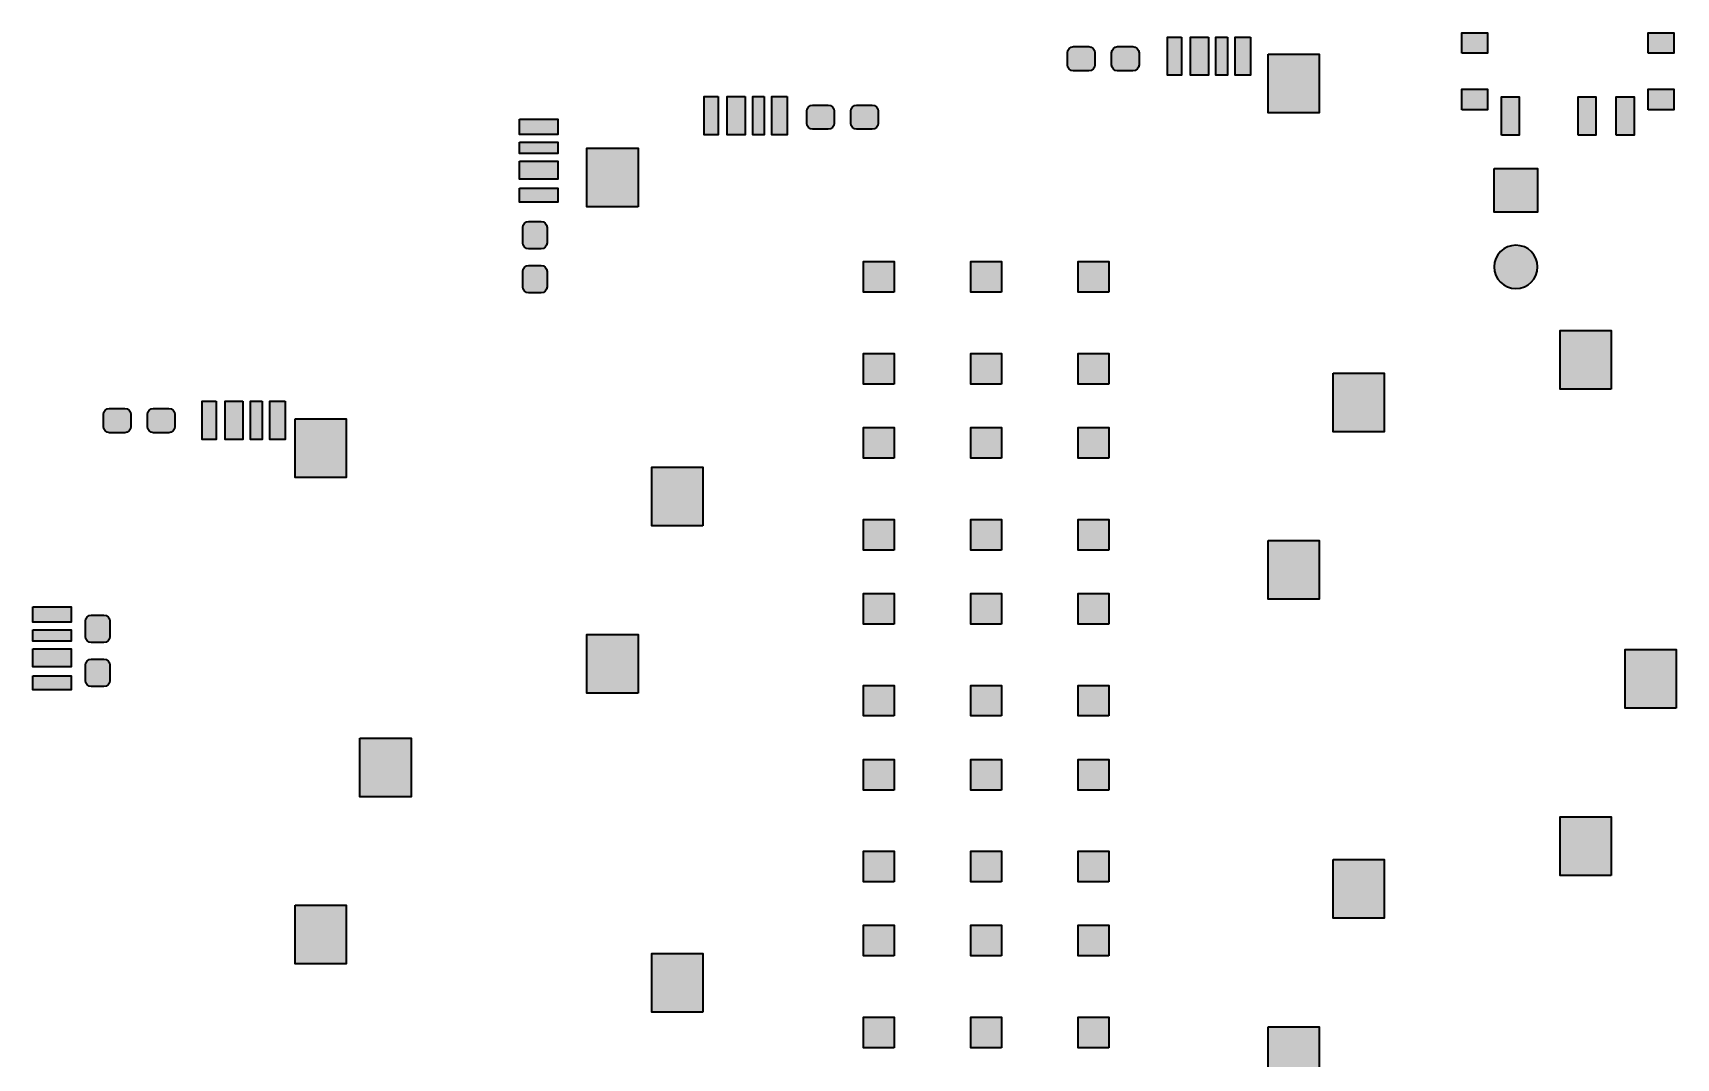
# Model space of a CAD drawing. Header units: inches. Extents: x 44 to 171, y 66 to 186.
# Drawn here: x 43.7 to 108, y 146 to 186.1 of the extents above; entities that cross this region are included whole.
import ezdxf

# ---------------------------------------------------------------- set-up
doc = ezdxf.new("R2010")
doc.units = ezdxf.units.IN
doc.header["$MEASUREMENT"] = 0
doc.layers.add('Layer 1', color=7, linetype='Continuous')

# ---------------------------------------------------------------- blocks, each defined once
blk = doc.blocks.new('block 48')
at = {"layer": 'Layer 1', "true_color": 0xffffff}
h = blk.add_hatch(color=7, dxfattribs=at)
h.dxf.hatch_style = 2
h.paths.add_polyline_path([(67.401, 160.281), (65.401, 160.281), (65.401, 162.581), (67.401, 162.581)])
h = blk.add_hatch(color=7, dxfattribs=at)
h.dxf.hatch_style = 2
h.paths.add_polyline_path([(69.941, 147.781), (67.941, 147.781), (67.941, 150.081), (69.941, 150.081)])
at = {"layer": 'Layer 1', "color": 7, "lineweight": 35, "true_color": 0xffffff}
for points in [[(67.401, 160.281), (65.401, 160.281), (65.401, 162.581), (67.401, 162.581), (67.401, 160.281)], [(69.941, 147.781), (67.941, 147.781), (67.941, 150.081), (69.941, 150.081), (69.941, 147.781)]]:
    blk.add_lwpolyline(points, dxfattribs=at)
blk = doc.blocks.new('block 50')
at = {"layer": 'Layer 1', "true_color": 0xffffff}
h = blk.add_hatch(color=7, dxfattribs=at)
h.dxf.hatch_style = 2
h.paths.add_polyline_path([(92.071, 147.213), (94.071, 147.213), (94.071, 144.913), (92.071, 144.913)])
h = blk.add_hatch(color=7, dxfattribs=at)
h.dxf.hatch_style = 2
h.paths.add_polyline_path([(94.611, 134.713), (96.611, 134.713), (96.611, 132.413), (94.611, 132.413)])
at = {"layer": 'Layer 1', "color": 7, "lineweight": 35, "true_color": 0xffffff}
for points in [[(92.071, 147.213), (94.071, 147.213), (94.071, 144.913), (92.071, 144.913), (92.071, 147.213)], [(94.611, 134.713), (96.611, 134.713), (96.611, 132.413), (94.611, 132.413), (94.611, 134.713)]]:
    blk.add_lwpolyline(points, dxfattribs=at)
blk = doc.blocks.new('block 51')
at = {"layer": 'Layer 1', "true_color": 0xffffff}
h = blk.add_hatch(color=7, dxfattribs=at)
h.dxf.hatch_style = 2
h.paths.add_polyline_path([(62.757, 182.768), (64.257, 182.768), (64.257, 182.168), (62.757, 182.168)])
h = blk.add_hatch(color=7, dxfattribs=at)
h.dxf.hatch_style = 2
h.paths.add_polyline_path([(62.757, 181.867), (64.257, 181.867), (64.257, 181.417), (62.757, 181.417)])
h = blk.add_hatch(color=7, dxfattribs=at)
h.dxf.hatch_style = 2
h.paths.add_polyline_path([(62.757, 181.118), (64.257, 181.118), (64.257, 180.418), (62.757, 180.418)])
h = blk.add_hatch(color=7, dxfattribs=at)
h.dxf.hatch_style = 2
h.paths.add_polyline_path([(62.757, 180.068), (64.257, 180.068), (64.257, 179.518), (62.757, 179.518)])
at = {"layer": 'Layer 1', "color": 7, "lineweight": 35, "true_color": 0xffffff}
for points in [[(62.757, 182.768), (64.257, 182.768), (64.257, 182.168), (62.757, 182.168), (62.757, 182.768)], [(62.757, 181.867), (64.257, 181.867), (64.257, 181.417), (62.757, 181.417), (62.757, 181.867)], [(62.757, 181.118), (64.257, 181.118), (64.257, 180.418), (62.757, 180.418), (62.757, 181.118)], [(62.757, 180.068), (64.257, 180.068), (64.257, 179.518), (62.757, 179.518), (62.757, 180.068)]]:
    blk.add_lwpolyline(points, dxfattribs=at)
blk = doc.blocks.new('block 54')
at = {"layer": 'Layer 1', "true_color": 0xffffff}
h = blk.add_hatch(color=7, dxfattribs=at)
h.dxf.hatch_style = 2
h.paths.add_polyline_path([(74.003, 183.084), (74.021, 183.175), (74.072, 183.252), (74.15, 183.303), (74.24, 183.321), (74.84, 183.321), (74.931, 183.303), (75.008, 183.252), (75.06, 183.175), (75.078, 183.084), (75.078, 182.609), (75.06, 182.518), (75.008, 182.441), (74.931, 182.389), (74.84, 182.371), (74.24, 182.371), (74.15, 182.389), (74.072, 182.441), (74.021, 182.518), (74.003, 182.609)])
h = blk.add_hatch(color=7, dxfattribs=at)
h.dxf.hatch_style = 2
h.paths.add_polyline_path([(75.728, 183.084), (75.746, 183.175), (75.797, 183.252), (75.875, 183.303), (75.965, 183.321), (76.565, 183.321), (76.656, 183.303), (76.733, 183.252), (76.785, 183.175), (76.803, 183.084), (76.803, 182.609), (76.785, 182.518), (76.733, 182.441), (76.656, 182.389), (76.565, 182.371), (75.965, 182.371), (75.875, 182.389), (75.797, 182.441), (75.746, 182.518), (75.728, 182.609)])
at = {"layer": 'Layer 1', "color": 7, "lineweight": 35, "true_color": 0xffffff}
for points in [[(74.003, 183.084), (74.021, 183.175), (74.072, 183.252), (74.15, 183.303), (74.24, 183.321), (74.84, 183.321), (74.931, 183.303), (75.008, 183.252), (75.06, 183.175), (75.078, 183.084), (75.078, 182.609), (75.06, 182.518), (75.008, 182.441), (74.931, 182.389), (74.84, 182.371), (74.24, 182.371), (74.15, 182.389), (74.072, 182.441), (74.021, 182.518), (74.003, 182.609), (74.003, 183.084)], [(75.728, 183.084), (75.746, 183.175), (75.797, 183.252), (75.875, 183.303), (75.965, 183.321), (76.565, 183.321), (76.656, 183.303), (76.733, 183.252), (76.785, 183.175), (76.803, 183.084), (76.803, 182.609), (76.785, 182.518), (76.733, 182.441), (76.656, 182.389), (76.565, 182.371), (75.965, 182.371), (75.875, 182.389), (75.797, 182.441), (75.746, 182.518), (75.728, 182.609), (75.728, 183.084)]]:
    blk.add_lwpolyline(points, dxfattribs=at)
blk = doc.blocks.new('block 58')
at = {"layer": 'Layer 1', "true_color": 0xffffff}
h = blk.add_hatch(color=7, dxfattribs=at)
h.dxf.hatch_style = 2
h.paths.add_polyline_path([(81.627, 162.988), (80.427, 162.988), (80.427, 164.188), (81.627, 164.188)])
h = blk.add_hatch(color=7, dxfattribs=at)
h.dxf.hatch_style = 2
h.paths.add_polyline_path([(81.627, 159.388), (80.427, 159.388), (80.427, 160.588), (81.627, 160.588)])
at = {"layer": 'Layer 1', "color": 7, "lineweight": 35, "true_color": 0xffffff}
for points in [[(81.627, 162.988), (80.427, 162.988), (80.427, 164.188), (81.627, 164.188), (81.627, 162.988)], [(81.627, 159.388), (80.427, 159.388), (80.427, 160.588), (81.627, 160.588), (81.627, 159.388)]]:
    blk.add_lwpolyline(points, dxfattribs=at)
blk = doc.blocks.new('block 60')
at = {"layer": 'Layer 1', "true_color": 0xffffff}
h = blk.add_hatch(color=7, dxfattribs=at)
h.dxf.hatch_style = 2
h.paths.add_polyline_path([(53.971, 171.025), (55.971, 171.025), (55.971, 168.725), (53.971, 168.725)])
h = blk.add_hatch(color=7, dxfattribs=at)
h.dxf.hatch_style = 2
h.paths.add_polyline_path([(56.511, 158.525), (58.511, 158.525), (58.511, 156.225), (56.511, 156.225)])
at = {"layer": 'Layer 1', "color": 7, "lineweight": 35, "true_color": 0xffffff}
for points in [[(53.971, 171.025), (55.971, 171.025), (55.971, 168.725), (53.971, 168.725), (53.971, 171.025)], [(56.511, 158.525), (58.511, 158.525), (58.511, 156.225), (56.511, 156.225), (56.511, 158.525)]]:
    blk.add_lwpolyline(points, dxfattribs=at)
blk = doc.blocks.new('block 62')
at = {"layer": 'Layer 1', "true_color": 0xffffff}
h = blk.add_hatch(color=7, dxfattribs=at)
h.dxf.hatch_style = 2
h.paths.add_polyline_path([(46.481, 163.342), (46.572, 163.324), (46.649, 163.273), (46.701, 163.195), (46.719, 163.105), (46.719, 162.505), (46.701, 162.414), (46.649, 162.337), (46.572, 162.285), (46.481, 162.267), (46.006, 162.267), (45.915, 162.285), (45.838, 162.337), (45.787, 162.414), (45.769, 162.505), (45.769, 163.105), (45.787, 163.195), (45.838, 163.273), (45.915, 163.324), (46.006, 163.342)])
h = blk.add_hatch(color=7, dxfattribs=at)
h.dxf.hatch_style = 2
h.paths.add_polyline_path([(46.481, 161.617), (46.572, 161.599), (46.649, 161.548), (46.701, 161.47), (46.719, 161.38), (46.719, 160.78), (46.701, 160.689), (46.649, 160.612), (46.572, 160.56), (46.481, 160.542), (46.006, 160.542), (45.915, 160.56), (45.838, 160.612), (45.787, 160.689), (45.769, 160.78), (45.769, 161.38), (45.787, 161.47), (45.838, 161.548), (45.915, 161.599), (46.006, 161.617)])
at = {"layer": 'Layer 1', "color": 7, "lineweight": 35, "true_color": 0xffffff}
for points in [[(46.481, 163.342), (46.572, 163.324), (46.649, 163.273), (46.701, 163.195), (46.719, 163.105), (46.719, 162.505), (46.701, 162.414), (46.649, 162.337), (46.572, 162.285), (46.481, 162.267), (46.006, 162.267), (45.915, 162.285), (45.838, 162.337), (45.787, 162.414), (45.769, 162.505), (45.769, 163.105), (45.787, 163.195), (45.838, 163.273), (45.915, 163.324), (46.006, 163.342), (46.481, 163.342)], [(46.481, 161.617), (46.572, 161.599), (46.649, 161.548), (46.701, 161.47), (46.719, 161.38), (46.719, 160.78), (46.701, 160.689), (46.649, 160.612), (46.572, 160.56), (46.481, 160.542), (46.006, 160.542), (45.915, 160.56), (45.838, 160.612), (45.787, 160.689), (45.769, 160.78), (45.769, 161.38), (45.787, 161.47), (45.838, 161.548), (45.915, 161.599), (46.006, 161.617), (46.481, 161.617)]]:
    blk.add_lwpolyline(points, dxfattribs=at)
blk = doc.blocks.new('block 66')
at = {"layer": 'Layer 1', "true_color": 0xffffff}
h = blk.add_hatch(color=7, dxfattribs=at)
h.dxf.hatch_style = 2
h.paths.add_polyline_path([(50.882, 171.718), (50.882, 170.218), (50.332, 170.218), (50.332, 171.718)])
h = blk.add_hatch(color=7, dxfattribs=at)
h.dxf.hatch_style = 2
h.paths.add_polyline_path([(51.932, 171.718), (51.932, 170.218), (51.232, 170.218), (51.232, 171.718)])
h = blk.add_hatch(color=7, dxfattribs=at)
h.dxf.hatch_style = 2
h.paths.add_polyline_path([(52.681, 171.718), (52.681, 170.218), (52.231, 170.218), (52.231, 171.718)])
h = blk.add_hatch(color=7, dxfattribs=at)
h.dxf.hatch_style = 2
h.paths.add_polyline_path([(53.582, 171.718), (53.582, 170.218), (52.982, 170.218), (52.982, 171.718)])
at = {"layer": 'Layer 1', "color": 7, "lineweight": 35, "true_color": 0xffffff}
for points in [[(50.882, 171.718), (50.882, 170.218), (50.332, 170.218), (50.332, 171.718), (50.882, 171.718)], [(51.932, 171.718), (51.932, 170.218), (51.232, 170.218), (51.232, 171.718), (51.932, 171.718)], [(52.681, 171.718), (52.681, 170.218), (52.231, 170.218), (52.231, 171.718), (52.681, 171.718)], [(53.582, 171.718), (53.582, 170.218), (52.982, 170.218), (52.982, 171.718), (53.582, 171.718)]]:
    blk.add_lwpolyline(points, dxfattribs=at)
blk = doc.blocks.new('block 67')
at = {"layer": 'Layer 1', "true_color": 0xffffff}
h = blk.add_hatch(color=7, dxfattribs=at)
h.dxf.hatch_style = 2
h.paths.add_polyline_path([(85.827, 169.488), (84.627, 169.488), (84.627, 170.688), (85.827, 170.688)])
h = blk.add_hatch(color=7, dxfattribs=at)
h.dxf.hatch_style = 2
h.paths.add_polyline_path([(85.827, 165.888), (84.627, 165.888), (84.627, 167.088), (85.827, 167.088)])
at = {"layer": 'Layer 1', "color": 7, "lineweight": 35, "true_color": 0xffffff}
for points in [[(85.827, 169.488), (84.627, 169.488), (84.627, 170.688), (85.827, 170.688), (85.827, 169.488)], [(85.827, 165.888), (84.627, 165.888), (84.627, 167.088), (85.827, 167.088), (85.827, 165.888)]]:
    blk.add_lwpolyline(points, dxfattribs=at)
blk = doc.blocks.new('block 68')
at = {"layer": 'Layer 1', "true_color": 0xffffff}
h = blk.add_hatch(color=7, dxfattribs=at)
h.dxf.hatch_style = 2
h.paths.add_polyline_path([(85.827, 156.488), (84.627, 156.488), (84.627, 157.688), (85.827, 157.688)])
h = blk.add_hatch(color=7, dxfattribs=at)
h.dxf.hatch_style = 2
h.paths.add_polyline_path([(85.827, 152.888), (84.627, 152.888), (84.627, 154.088), (85.827, 154.088)])
at = {"layer": 'Layer 1', "color": 7, "lineweight": 35, "true_color": 0xffffff}
for points in [[(85.827, 156.488), (84.627, 156.488), (84.627, 157.688), (85.827, 157.688), (85.827, 156.488)], [(85.827, 152.888), (84.627, 152.888), (84.627, 154.088), (85.827, 154.088), (85.827, 152.888)]]:
    blk.add_lwpolyline(points, dxfattribs=at)
blk = doc.blocks.new('block 69')
at = {"layer": 'Layer 1', "true_color": 0xffffff}
h = blk.add_hatch(color=7, dxfattribs=at)
h.dxf.hatch_style = 2
h.paths.add_polyline_path([(81.627, 149.988), (80.427, 149.988), (80.427, 151.188), (81.627, 151.188)])
h = blk.add_hatch(color=7, dxfattribs=at)
h.dxf.hatch_style = 2
h.paths.add_polyline_path([(81.627, 146.388), (80.427, 146.388), (80.427, 147.588), (81.627, 147.588)])
at = {"layer": 'Layer 1', "color": 7, "lineweight": 35, "true_color": 0xffffff}
for points in [[(81.627, 149.988), (80.427, 149.988), (80.427, 151.188), (81.627, 151.188), (81.627, 149.988)], [(81.627, 146.388), (80.427, 146.388), (80.427, 147.588), (81.627, 147.588), (81.627, 146.388)]]:
    blk.add_lwpolyline(points, dxfattribs=at)
blk = doc.blocks.new('block 73')
at = {"layer": 'Layer 1', "true_color": 0xffffff}
h = blk.add_hatch(color=7, dxfattribs=at)
h.dxf.hatch_style = 2
h.paths.add_polyline_path([(92.071, 185.313), (94.071, 185.313), (94.071, 183.013), (92.071, 183.013)])
h = blk.add_hatch(color=7, dxfattribs=at)
h.dxf.hatch_style = 2
h.paths.add_polyline_path([(94.611, 172.813), (96.611, 172.813), (96.611, 170.513), (94.611, 170.513)])
at = {"layer": 'Layer 1', "color": 7, "lineweight": 35, "true_color": 0xffffff}
for points in [[(92.071, 185.313), (94.071, 185.313), (94.071, 183.013), (92.071, 183.013), (92.071, 185.313)], [(94.611, 172.813), (96.611, 172.813), (96.611, 170.513), (94.611, 170.513), (94.611, 172.813)]]:
    blk.add_lwpolyline(points, dxfattribs=at)
blk = doc.blocks.new('block 74')
at = {"layer": 'Layer 1', "true_color": 0xffffff}
h = blk.add_hatch(color=7, dxfattribs=at)
h.dxf.hatch_style = 2
h.paths.add_polyline_path([(77.427, 162.988), (76.227, 162.988), (76.227, 164.188), (77.427, 164.188)])
h = blk.add_hatch(color=7, dxfattribs=at)
h.dxf.hatch_style = 2
h.paths.add_polyline_path([(77.427, 159.388), (76.227, 159.388), (76.227, 160.588), (77.427, 160.588)])
at = {"layer": 'Layer 1', "color": 7, "lineweight": 35, "true_color": 0xffffff}
for points in [[(77.427, 162.988), (76.227, 162.988), (76.227, 164.188), (77.427, 164.188), (77.427, 162.988)], [(77.427, 159.388), (76.227, 159.388), (76.227, 160.588), (77.427, 160.588), (77.427, 159.388)]]:
    blk.add_lwpolyline(points, dxfattribs=at)
blk = doc.blocks.new('block 75')
at = {"layer": 'Layer 1', "true_color": 0xffffff}
h = blk.add_hatch(color=7, dxfattribs=at)
h.dxf.hatch_style = 2
h.paths.add_polyline_path([(99.65, 185.348), (99.65, 186.148), (100.65, 186.148), (100.65, 185.348)])
h = blk.add_hatch(color=7, dxfattribs=at)
h.dxf.hatch_style = 2
h.paths.add_polyline_path([(106.95, 185.348), (106.95, 186.148), (107.95, 186.148), (107.95, 185.348)])
h = blk.add_hatch(color=7, dxfattribs=at)
h.dxf.hatch_style = 2
h.paths.add_polyline_path([(99.65, 183.138), (99.65, 183.938), (100.65, 183.938), (100.65, 183.138)])
h = blk.add_hatch(color=7, dxfattribs=at)
h.dxf.hatch_style = 2
h.paths.add_polyline_path([(101.2, 182.138), (101.2, 183.638), (101.9, 183.638), (101.9, 182.138)])
h = blk.add_hatch(color=7, dxfattribs=at)
h.dxf.hatch_style = 2
h.paths.add_polyline_path([(104.2, 182.138), (104.2, 183.638), (104.9, 183.638), (104.9, 182.138)])
h = blk.add_hatch(color=7, dxfattribs=at)
h.dxf.hatch_style = 2
h.paths.add_polyline_path([(105.7, 182.138), (105.7, 183.638), (106.4, 183.638), (106.4, 182.138)])
h = blk.add_hatch(color=7, dxfattribs=at)
h.dxf.hatch_style = 2
h.paths.add_polyline_path([(106.95, 183.138), (106.95, 183.938), (107.95, 183.938), (107.95, 183.138)])
at = {"layer": 'Layer 1', "color": 7, "lineweight": 35, "true_color": 0xffffff}
for points in [[(99.65, 185.348), (99.65, 186.148), (100.65, 186.148), (100.65, 185.348), (99.65, 185.348)], [(106.95, 185.348), (106.95, 186.148), (107.95, 186.148), (107.95, 185.348), (106.95, 185.348)], [(99.65, 183.138), (99.65, 183.938), (100.65, 183.938), (100.65, 183.138), (99.65, 183.138)], [(101.2, 182.138), (101.2, 183.638), (101.9, 183.638), (101.9, 182.138), (101.2, 182.138)], [(104.2, 182.138), (104.2, 183.638), (104.9, 183.638), (104.9, 182.138), (104.2, 182.138)], [(105.7, 182.138), (105.7, 183.638), (106.4, 183.638), (106.4, 182.138), (105.7, 182.138)], [(106.95, 183.138), (106.95, 183.938), (107.95, 183.938), (107.95, 183.138), (106.95, 183.138)]]:
    blk.add_lwpolyline(points, dxfattribs=at)
blk = doc.blocks.new('block 84')
at = {"layer": 'Layer 1', "true_color": 0xffffff}
h = blk.add_hatch(color=7, dxfattribs=at)
h.dxf.hatch_style = 2
h.paths.add_polyline_path([(85.827, 175.988), (84.627, 175.988), (84.627, 177.188), (85.827, 177.188)])
h = blk.add_hatch(color=7, dxfattribs=at)
h.dxf.hatch_style = 2
h.paths.add_polyline_path([(85.827, 172.388), (84.627, 172.388), (84.627, 173.588), (85.827, 173.588)])
at = {"layer": 'Layer 1', "color": 7, "lineweight": 35, "true_color": 0xffffff}
for points in [[(85.827, 175.988), (84.627, 175.988), (84.627, 177.188), (85.827, 177.188), (85.827, 175.988)], [(85.827, 172.388), (84.627, 172.388), (84.627, 173.588), (85.827, 173.588), (85.827, 172.388)]]:
    blk.add_lwpolyline(points, dxfattribs=at)
blk = doc.blocks.new('block 90')
at = {"layer": 'Layer 1', "true_color": 0xffffff}
h = blk.add_hatch(color=7, dxfattribs=at)
h.dxf.hatch_style = 2
h.paths.add_polyline_path([(92.071, 166.263), (94.071, 166.263), (94.071, 163.963), (92.071, 163.963)])
h = blk.add_hatch(color=7, dxfattribs=at)
h.dxf.hatch_style = 2
h.paths.add_polyline_path([(94.611, 153.763), (96.611, 153.763), (96.611, 151.463), (94.611, 151.463)])
at = {"layer": 'Layer 1', "color": 7, "lineweight": 35, "true_color": 0xffffff}
for points in [[(92.071, 166.263), (94.071, 166.263), (94.071, 163.963), (92.071, 163.963), (92.071, 166.263)], [(94.611, 153.763), (96.611, 153.763), (96.611, 151.463), (94.611, 151.463), (94.611, 153.763)]]:
    blk.add_lwpolyline(points, dxfattribs=at)
blk = doc.blocks.new('block 94')
at = {"layer": 'Layer 1', "true_color": 0xffffff}
h = blk.add_hatch(color=7, dxfattribs=at)
h.dxf.hatch_style = 2
h.paths.add_polyline_path([(47.544, 170.722), (47.526, 170.631), (47.475, 170.554), (47.398, 170.502), (47.307, 170.484), (46.707, 170.484), (46.616, 170.502), (46.539, 170.554), (46.487, 170.631), (46.469, 170.722), (46.469, 171.197), (46.487, 171.287), (46.539, 171.365), (46.616, 171.416), (46.707, 171.434), (47.307, 171.434), (47.398, 171.416), (47.475, 171.365), (47.526, 171.287), (47.544, 171.197)])
h = blk.add_hatch(color=7, dxfattribs=at)
h.dxf.hatch_style = 2
h.paths.add_polyline_path([(49.269, 170.722), (49.251, 170.631), (49.2, 170.554), (49.123, 170.502), (49.032, 170.484), (48.432, 170.484), (48.341, 170.502), (48.264, 170.554), (48.212, 170.631), (48.194, 170.722), (48.194, 171.197), (48.212, 171.287), (48.264, 171.365), (48.341, 171.416), (48.432, 171.434), (49.032, 171.434), (49.123, 171.416), (49.2, 171.365), (49.251, 171.287), (49.269, 171.197)])
at = {"layer": 'Layer 1', "color": 7, "lineweight": 35, "true_color": 0xffffff}
for points in [[(47.544, 170.722), (47.526, 170.631), (47.475, 170.554), (47.398, 170.502), (47.307, 170.484), (46.707, 170.484), (46.616, 170.502), (46.539, 170.554), (46.487, 170.631), (46.469, 170.722), (46.469, 171.197), (46.487, 171.287), (46.539, 171.365), (46.616, 171.416), (46.707, 171.434), (47.307, 171.434), (47.398, 171.416), (47.475, 171.365), (47.526, 171.287), (47.544, 171.197), (47.544, 170.722)], [(49.269, 170.722), (49.251, 170.631), (49.2, 170.554), (49.123, 170.502), (49.032, 170.484), (48.432, 170.484), (48.341, 170.502), (48.264, 170.554), (48.212, 170.631), (48.194, 170.722), (48.194, 171.197), (48.212, 171.287), (48.264, 171.365), (48.341, 171.416), (48.432, 171.434), (49.032, 171.434), (49.123, 171.416), (49.2, 171.365), (49.251, 171.287), (49.269, 171.197), (49.269, 170.722)]]:
    blk.add_lwpolyline(points, dxfattribs=at)
blk = doc.blocks.new('block 99')
at = {"layer": 'Layer 1', "true_color": 0xffffff}
h = blk.add_hatch(color=7, dxfattribs=at)
h.dxf.hatch_style = 2
h.paths.add_polyline_path([(77.427, 175.988), (76.227, 175.988), (76.227, 177.188), (77.427, 177.188)])
h = blk.add_hatch(color=7, dxfattribs=at)
h.dxf.hatch_style = 2
h.paths.add_polyline_path([(77.427, 172.388), (76.227, 172.388), (76.227, 173.588), (77.427, 173.588)])
at = {"layer": 'Layer 1', "color": 7, "lineweight": 35, "true_color": 0xffffff}
for points in [[(77.427, 175.988), (76.227, 175.988), (76.227, 177.188), (77.427, 177.188), (77.427, 175.988)], [(77.427, 172.388), (76.227, 172.388), (76.227, 173.588), (77.427, 173.588), (77.427, 172.388)]]:
    blk.add_lwpolyline(points, dxfattribs=at)
blk = doc.blocks.new('block 101')
at = {"layer": 'Layer 1', "true_color": 0xffffff}
h = blk.add_hatch(color=7, dxfattribs=at)
h.dxf.hatch_style = 2
h.paths.add_polyline_path([(81.627, 175.988), (80.427, 175.988), (80.427, 177.188), (81.627, 177.188)])
h = blk.add_hatch(color=7, dxfattribs=at)
h.dxf.hatch_style = 2
h.paths.add_polyline_path([(81.627, 172.388), (80.427, 172.388), (80.427, 173.588), (81.627, 173.588)])
at = {"layer": 'Layer 1', "color": 7, "lineweight": 35, "true_color": 0xffffff}
for points in [[(81.627, 175.988), (80.427, 175.988), (80.427, 177.188), (81.627, 177.188), (81.627, 175.988)], [(81.627, 172.388), (80.427, 172.388), (80.427, 173.588), (81.627, 173.588), (81.627, 172.388)]]:
    blk.add_lwpolyline(points, dxfattribs=at)
blk = doc.blocks.new('block 104')
at = {"layer": 'Layer 1', "true_color": 0xffffff}
h = blk.add_hatch(color=7, dxfattribs=at)
h.dxf.hatch_style = 2
h.paths.add_polyline_path([(100.918, 180.828), (102.618, 180.828), (102.618, 179.128), (100.918, 179.128)])
h = blk.add_hatch(color=7, dxfattribs=at)
h.dxf.hatch_style = 2
edge = h.paths.add_edge_path()
edge.add_spline(control_points=[(101.768, 177.828), (102.238, 177.828), (102.618, 177.447), (102.618, 176.978), (102.618, 176.508), (102.238, 176.128), (101.768, 176.128), (101.299, 176.128), (100.918, 176.508), (100.918, 176.978), (100.918, 177.447), (101.299, 177.828), (101.768, 177.828)], knot_values=[0, 0, 0, 0, 1, 1, 1, 2, 2, 2, 3, 3, 3, 4, 4, 4, 4], degree=3, periodic=1)
at = {"layer": 'Layer 1', "color": 7, "lineweight": 35, "true_color": 0xffffff}
blk.add_lwpolyline([(100.918, 180.828), (102.618, 180.828), (102.618, 179.128), (100.918, 179.128), (100.918, 180.828)], dxfattribs=at)
blk.add_open_spline([(101.768, 177.828), (102.238, 177.828), (102.618, 177.447), (102.618, 176.978), (102.618, 176.508), (102.238, 176.128), (101.768, 176.128), (101.299, 176.128), (100.918, 176.508), (100.918, 176.978), (100.918, 177.447), (101.299, 177.828), (101.768, 177.828)], degree=3, knots=[0, 0, 0, 0, 1, 1, 1, 2, 2, 2, 3, 3, 3, 4, 4, 4, 4], dxfattribs=at)
blk = doc.blocks.new('block 109')
at = {"layer": 'Layer 1', "true_color": 0xffffff}
h = blk.add_hatch(color=7, dxfattribs=at)
h.dxf.hatch_style = 2
h.paths.add_polyline_path([(85.827, 162.988), (84.627, 162.988), (84.627, 164.188), (85.827, 164.188)])
h = blk.add_hatch(color=7, dxfattribs=at)
h.dxf.hatch_style = 2
h.paths.add_polyline_path([(85.827, 159.388), (84.627, 159.388), (84.627, 160.588), (85.827, 160.588)])
at = {"layer": 'Layer 1', "color": 7, "lineweight": 35, "true_color": 0xffffff}
for points in [[(85.827, 162.988), (84.627, 162.988), (84.627, 164.188), (85.827, 164.188), (85.827, 162.988)], [(85.827, 159.388), (84.627, 159.388), (84.627, 160.588), (85.827, 160.588), (85.827, 159.388)]]:
    blk.add_lwpolyline(points, dxfattribs=at)
blk = doc.blocks.new('block 111')
at = {"layer": 'Layer 1', "true_color": 0xffffff}
h = blk.add_hatch(color=7, dxfattribs=at)
h.dxf.hatch_style = 2
h.paths.add_polyline_path([(81.627, 169.488), (80.427, 169.488), (80.427, 170.688), (81.627, 170.688)])
h = blk.add_hatch(color=7, dxfattribs=at)
h.dxf.hatch_style = 2
h.paths.add_polyline_path([(81.627, 165.888), (80.427, 165.888), (80.427, 167.088), (81.627, 167.088)])
at = {"layer": 'Layer 1', "color": 7, "lineweight": 35, "true_color": 0xffffff}
for points in [[(81.627, 169.488), (80.427, 169.488), (80.427, 170.688), (81.627, 170.688), (81.627, 169.488)], [(81.627, 165.888), (80.427, 165.888), (80.427, 167.088), (81.627, 167.088), (81.627, 165.888)]]:
    blk.add_lwpolyline(points, dxfattribs=at)
blk = doc.blocks.new('block 113')
at = {"layer": 'Layer 1', "true_color": 0xffffff}
h = blk.add_hatch(color=7, dxfattribs=at)
h.dxf.hatch_style = 2
h.paths.add_polyline_path([(67.401, 179.331), (65.401, 179.331), (65.401, 181.631), (67.401, 181.631)])
h = blk.add_hatch(color=7, dxfattribs=at)
h.dxf.hatch_style = 2
h.paths.add_polyline_path([(69.941, 166.831), (67.941, 166.831), (67.941, 169.131), (69.941, 169.131)])
at = {"layer": 'Layer 1', "color": 7, "lineweight": 35, "true_color": 0xffffff}
for points in [[(67.401, 179.331), (65.401, 179.331), (65.401, 181.631), (67.401, 181.631), (67.401, 179.331)], [(69.941, 166.831), (67.941, 166.831), (67.941, 169.131), (69.941, 169.131), (69.941, 166.831)]]:
    blk.add_lwpolyline(points, dxfattribs=at)
blk = doc.blocks.new('block 114')
at = {"layer": 'Layer 1', "true_color": 0xffffff}
h = blk.add_hatch(color=7, dxfattribs=at)
h.dxf.hatch_style = 2
h.paths.add_polyline_path([(77.427, 156.488), (76.227, 156.488), (76.227, 157.688), (77.427, 157.688)])
h = blk.add_hatch(color=7, dxfattribs=at)
h.dxf.hatch_style = 2
h.paths.add_polyline_path([(77.427, 152.888), (76.227, 152.888), (76.227, 154.088), (77.427, 154.088)])
at = {"layer": 'Layer 1', "color": 7, "lineweight": 35, "true_color": 0xffffff}
for points in [[(77.427, 156.488), (76.227, 156.488), (76.227, 157.688), (77.427, 157.688), (77.427, 156.488)], [(77.427, 152.888), (76.227, 152.888), (76.227, 154.088), (77.427, 154.088), (77.427, 152.888)]]:
    blk.add_lwpolyline(points, dxfattribs=at)
blk = doc.blocks.new('block 115')
at = {"layer": 'Layer 1', "true_color": 0xffffff}
h = blk.add_hatch(color=7, dxfattribs=at)
h.dxf.hatch_style = 2
h.paths.add_polyline_path([(77.427, 169.488), (76.227, 169.488), (76.227, 170.688), (77.427, 170.688)])
h = blk.add_hatch(color=7, dxfattribs=at)
h.dxf.hatch_style = 2
h.paths.add_polyline_path([(77.427, 165.888), (76.227, 165.888), (76.227, 167.088), (77.427, 167.088)])
at = {"layer": 'Layer 1', "color": 7, "lineweight": 35, "true_color": 0xffffff}
for points in [[(77.427, 169.488), (76.227, 169.488), (76.227, 170.688), (77.427, 170.688), (77.427, 169.488)], [(77.427, 165.888), (76.227, 165.888), (76.227, 167.088), (77.427, 167.088), (77.427, 165.888)]]:
    blk.add_lwpolyline(points, dxfattribs=at)
blk = doc.blocks.new('block 116')
at = {"layer": 'Layer 1', "true_color": 0xffffff}
h = blk.add_hatch(color=7, dxfattribs=at)
h.dxf.hatch_style = 2
h.paths.add_polyline_path([(85.289, 184.895), (85.271, 184.804), (85.219, 184.727), (85.142, 184.675), (85.051, 184.657), (84.451, 184.657), (84.36, 184.675), (84.283, 184.727), (84.232, 184.804), (84.214, 184.895), (84.214, 185.37), (84.232, 185.461), (84.283, 185.538), (84.36, 185.589), (84.451, 185.607), (85.051, 185.607), (85.142, 185.589), (85.219, 185.538), (85.271, 185.461), (85.289, 185.37)])
h = blk.add_hatch(color=7, dxfattribs=at)
h.dxf.hatch_style = 2
h.paths.add_polyline_path([(87.014, 184.895), (86.996, 184.804), (86.944, 184.727), (86.867, 184.675), (86.776, 184.657), (86.176, 184.657), (86.085, 184.675), (86.008, 184.727), (85.957, 184.804), (85.939, 184.895), (85.939, 185.37), (85.957, 185.461), (86.008, 185.538), (86.085, 185.589), (86.176, 185.607), (86.776, 185.607), (86.867, 185.589), (86.944, 185.538), (86.996, 185.461), (87.014, 185.37)])
at = {"layer": 'Layer 1', "color": 7, "lineweight": 35, "true_color": 0xffffff}
for points in [[(85.289, 184.895), (85.271, 184.804), (85.219, 184.727), (85.142, 184.675), (85.051, 184.657), (84.451, 184.657), (84.36, 184.675), (84.283, 184.727), (84.232, 184.804), (84.214, 184.895), (84.214, 185.37), (84.232, 185.461), (84.283, 185.538), (84.36, 185.589), (84.451, 185.607), (85.051, 185.607), (85.142, 185.589), (85.219, 185.538), (85.271, 185.461), (85.289, 185.37), (85.289, 184.895)], [(87.014, 184.895), (86.996, 184.804), (86.944, 184.727), (86.867, 184.675), (86.776, 184.657), (86.176, 184.657), (86.085, 184.675), (86.008, 184.727), (85.957, 184.804), (85.939, 184.895), (85.939, 185.37), (85.957, 185.461), (86.008, 185.538), (86.085, 185.589), (86.176, 185.607), (86.776, 185.607), (86.867, 185.589), (86.944, 185.538), (86.996, 185.461), (87.014, 185.37), (87.014, 184.895)]]:
    blk.add_lwpolyline(points, dxfattribs=at)
blk = doc.blocks.new('block 123')
at = {"layer": 'Layer 1', "true_color": 0xffffff}
h = blk.add_hatch(color=7, dxfattribs=at)
h.dxf.hatch_style = 2
h.paths.add_polyline_path([(77.427, 149.988), (76.227, 149.988), (76.227, 151.188), (77.427, 151.188)])
h = blk.add_hatch(color=7, dxfattribs=at)
h.dxf.hatch_style = 2
h.paths.add_polyline_path([(77.427, 146.388), (76.227, 146.388), (76.227, 147.588), (77.427, 147.588)])
at = {"layer": 'Layer 1', "color": 7, "lineweight": 35, "true_color": 0xffffff}
for points in [[(77.427, 149.988), (76.227, 149.988), (76.227, 151.188), (77.427, 151.188), (77.427, 149.988)], [(77.427, 146.388), (76.227, 146.388), (76.227, 147.588), (77.427, 147.588), (77.427, 146.388)]]:
    blk.add_lwpolyline(points, dxfattribs=at)
blk = doc.blocks.new('block 125')
at = {"layer": 'Layer 1', "true_color": 0xffffff}
h = blk.add_hatch(color=7, dxfattribs=at)
h.dxf.hatch_style = 2
h.paths.add_polyline_path([(105.501, 172.188), (103.501, 172.188), (103.501, 174.488), (105.501, 174.488)])
h = blk.add_hatch(color=7, dxfattribs=at)
h.dxf.hatch_style = 2
h.paths.add_polyline_path([(108.041, 159.688), (106.041, 159.688), (106.041, 161.988), (108.041, 161.988)])
at = {"layer": 'Layer 1', "color": 7, "lineweight": 35, "true_color": 0xffffff}
for points in [[(105.501, 172.188), (103.501, 172.188), (103.501, 174.488), (105.501, 174.488), (105.501, 172.188)], [(108.041, 159.688), (106.041, 159.688), (106.041, 161.988), (108.041, 161.988), (108.041, 159.688)]]:
    blk.add_lwpolyline(points, dxfattribs=at)
blk = doc.blocks.new('block 129')
at = {"layer": 'Layer 1', "true_color": 0xffffff}
h = blk.add_hatch(color=7, dxfattribs=at)
h.dxf.hatch_style = 2
h.paths.add_polyline_path([(105.501, 153.138), (103.501, 153.138), (103.501, 155.438), (105.501, 155.438)])
h = blk.add_hatch(color=7, dxfattribs=at)
h.dxf.hatch_style = 2
h.paths.add_polyline_path([(108.041, 140.638), (106.041, 140.638), (106.041, 142.938), (108.041, 142.938)])
at = {"layer": 'Layer 1', "color": 7, "lineweight": 35, "true_color": 0xffffff}
for points in [[(105.501, 153.138), (103.501, 153.138), (103.501, 155.438), (105.501, 155.438), (105.501, 153.138)], [(108.041, 140.638), (106.041, 140.638), (106.041, 142.938), (108.041, 142.938), (108.041, 140.638)]]:
    blk.add_lwpolyline(points, dxfattribs=at)
blk = doc.blocks.new('block 133')
at = {"layer": 'Layer 1', "true_color": 0xffffff}
h = blk.add_hatch(color=7, dxfattribs=at)
h.dxf.hatch_style = 2
h.paths.add_polyline_path([(88.677, 185.984), (88.677, 184.484), (88.127, 184.484), (88.127, 185.984)])
h = blk.add_hatch(color=7, dxfattribs=at)
h.dxf.hatch_style = 2
h.paths.add_polyline_path([(89.727, 185.984), (89.727, 184.484), (89.027, 184.484), (89.027, 185.984)])
h = blk.add_hatch(color=7, dxfattribs=at)
h.dxf.hatch_style = 2
h.paths.add_polyline_path([(90.476, 185.984), (90.476, 184.484), (90.026, 184.484), (90.026, 185.984)])
h = blk.add_hatch(color=7, dxfattribs=at)
h.dxf.hatch_style = 2
h.paths.add_polyline_path([(91.377, 185.984), (91.377, 184.484), (90.777, 184.484), (90.777, 185.984)])
at = {"layer": 'Layer 1', "color": 7, "lineweight": 35, "true_color": 0xffffff}
for points in [[(88.677, 185.984), (88.677, 184.484), (88.127, 184.484), (88.127, 185.984), (88.677, 185.984)], [(89.727, 185.984), (89.727, 184.484), (89.027, 184.484), (89.027, 185.984), (89.727, 185.984)], [(90.476, 185.984), (90.476, 184.484), (90.026, 184.484), (90.026, 185.984), (90.476, 185.984)], [(91.377, 185.984), (91.377, 184.484), (90.777, 184.484), (90.777, 185.984), (91.377, 185.984)]]:
    blk.add_lwpolyline(points, dxfattribs=at)
blk = doc.blocks.new('block 134')
at = {"layer": 'Layer 1', "true_color": 0xffffff}
h = blk.add_hatch(color=7, dxfattribs=at)
h.dxf.hatch_style = 2
h.paths.add_polyline_path([(70.541, 183.656), (70.541, 182.156), (69.991, 182.156), (69.991, 183.656)])
h = blk.add_hatch(color=7, dxfattribs=at)
h.dxf.hatch_style = 2
h.paths.add_polyline_path([(71.591, 183.656), (71.591, 182.156), (70.891, 182.156), (70.891, 183.656)])
h = blk.add_hatch(color=7, dxfattribs=at)
h.dxf.hatch_style = 2
h.paths.add_polyline_path([(72.34, 183.656), (72.34, 182.156), (71.89, 182.156), (71.89, 183.656)])
h = blk.add_hatch(color=7, dxfattribs=at)
h.dxf.hatch_style = 2
h.paths.add_polyline_path([(73.241, 183.656), (73.241, 182.156), (72.641, 182.156), (72.641, 183.656)])
at = {"layer": 'Layer 1', "color": 7, "lineweight": 35, "true_color": 0xffffff}
for points in [[(70.541, 183.656), (70.541, 182.156), (69.991, 182.156), (69.991, 183.656), (70.541, 183.656)], [(71.591, 183.656), (71.591, 182.156), (70.891, 182.156), (70.891, 183.656), (71.591, 183.656)], [(72.34, 183.656), (72.34, 182.156), (71.89, 182.156), (71.89, 183.656), (72.34, 183.656)], [(73.241, 183.656), (73.241, 182.156), (72.641, 182.156), (72.641, 183.656), (73.241, 183.656)]]:
    blk.add_lwpolyline(points, dxfattribs=at)
blk = doc.blocks.new('block 136')
at = {"layer": 'Layer 1', "true_color": 0xffffff}
h = blk.add_hatch(color=7, dxfattribs=at)
h.dxf.hatch_style = 2
h.paths.add_polyline_path([(53.971, 151.975), (55.971, 151.975), (55.971, 149.675), (53.971, 149.675)])
h = blk.add_hatch(color=7, dxfattribs=at)
h.dxf.hatch_style = 2
h.paths.add_polyline_path([(56.511, 139.475), (58.511, 139.475), (58.511, 137.175), (56.511, 137.175)])
at = {"layer": 'Layer 1', "color": 7, "lineweight": 35, "true_color": 0xffffff}
for points in [[(53.971, 151.975), (55.971, 151.975), (55.971, 149.675), (53.971, 149.675), (53.971, 151.975)], [(56.511, 139.475), (58.511, 139.475), (58.511, 137.175), (56.511, 137.175), (56.511, 139.475)]]:
    blk.add_lwpolyline(points, dxfattribs=at)
blk = doc.blocks.new('block 140')
at = {"layer": 'Layer 1', "true_color": 0xffffff}
h = blk.add_hatch(color=7, dxfattribs=at)
h.dxf.hatch_style = 2
h.paths.add_polyline_path([(81.627, 156.488), (80.427, 156.488), (80.427, 157.688), (81.627, 157.688)])
h = blk.add_hatch(color=7, dxfattribs=at)
h.dxf.hatch_style = 2
h.paths.add_polyline_path([(81.627, 152.888), (80.427, 152.888), (80.427, 154.088), (81.627, 154.088)])
at = {"layer": 'Layer 1', "color": 7, "lineweight": 35, "true_color": 0xffffff}
for points in [[(81.627, 156.488), (80.427, 156.488), (80.427, 157.688), (81.627, 157.688), (81.627, 156.488)], [(81.627, 152.888), (80.427, 152.888), (80.427, 154.088), (81.627, 154.088), (81.627, 152.888)]]:
    blk.add_lwpolyline(points, dxfattribs=at)
blk = doc.blocks.new('block 144')
at = {"layer": 'Layer 1', "true_color": 0xffffff}
h = blk.add_hatch(color=7, dxfattribs=at)
h.dxf.hatch_style = 2
h.paths.add_polyline_path([(63.601, 178.76), (63.692, 178.742), (63.769, 178.69), (63.82, 178.613), (63.838, 178.522), (63.838, 177.922), (63.82, 177.832), (63.769, 177.754), (63.692, 177.703), (63.601, 177.685), (63.126, 177.685), (63.035, 177.703), (62.958, 177.754), (62.906, 177.832), (62.888, 177.922), (62.888, 178.522), (62.906, 178.613), (62.958, 178.69), (63.035, 178.742), (63.126, 178.76)])
h = blk.add_hatch(color=7, dxfattribs=at)
h.dxf.hatch_style = 2
h.paths.add_polyline_path([(63.601, 177.035), (63.692, 177.017), (63.769, 176.965), (63.82, 176.888), (63.838, 176.797), (63.838, 176.197), (63.82, 176.107), (63.769, 176.029), (63.692, 175.978), (63.601, 175.96), (63.126, 175.96), (63.035, 175.978), (62.958, 176.029), (62.906, 176.107), (62.888, 176.197), (62.888, 176.797), (62.906, 176.888), (62.958, 176.965), (63.035, 177.017), (63.126, 177.035)])
at = {"layer": 'Layer 1', "color": 7, "lineweight": 35, "true_color": 0xffffff}
for points in [[(63.601, 178.76), (63.692, 178.742), (63.769, 178.69), (63.82, 178.613), (63.838, 178.522), (63.838, 177.922), (63.82, 177.832), (63.769, 177.754), (63.692, 177.703), (63.601, 177.685), (63.126, 177.685), (63.035, 177.703), (62.958, 177.754), (62.906, 177.832), (62.888, 177.922), (62.888, 178.522), (62.906, 178.613), (62.958, 178.69), (63.035, 178.742), (63.126, 178.76), (63.601, 178.76)], [(63.601, 177.035), (63.692, 177.017), (63.769, 176.965), (63.82, 176.888), (63.838, 176.797), (63.838, 176.197), (63.82, 176.107), (63.769, 176.029), (63.692, 175.978), (63.601, 175.96), (63.126, 175.96), (63.035, 175.978), (62.958, 176.029), (62.906, 176.107), (62.888, 176.197), (62.888, 176.797), (62.906, 176.888), (62.958, 176.965), (63.035, 177.017), (63.126, 177.035), (63.601, 177.035)]]:
    blk.add_lwpolyline(points, dxfattribs=at)
blk = doc.blocks.new('block 145')
at = {"layer": 'Layer 1', "true_color": 0xffffff}
h = blk.add_hatch(color=7, dxfattribs=at)
h.dxf.hatch_style = 2
h.paths.add_polyline_path([(43.707, 163.667), (45.207, 163.667), (45.207, 163.067), (43.707, 163.067)])
h = blk.add_hatch(color=7, dxfattribs=at)
h.dxf.hatch_style = 2
h.paths.add_polyline_path([(43.707, 162.766), (45.207, 162.766), (45.207, 162.316), (43.707, 162.316)])
h = blk.add_hatch(color=7, dxfattribs=at)
h.dxf.hatch_style = 2
h.paths.add_polyline_path([(43.707, 162.017), (45.207, 162.017), (45.207, 161.317), (43.707, 161.317)])
h = blk.add_hatch(color=7, dxfattribs=at)
h.dxf.hatch_style = 2
h.paths.add_polyline_path([(43.707, 160.967), (45.207, 160.967), (45.207, 160.417), (43.707, 160.417)])
at = {"layer": 'Layer 1', "color": 7, "lineweight": 35, "true_color": 0xffffff}
for points in [[(43.707, 163.667), (45.207, 163.667), (45.207, 163.067), (43.707, 163.067), (43.707, 163.667)], [(43.707, 162.766), (45.207, 162.766), (45.207, 162.316), (43.707, 162.316), (43.707, 162.766)], [(43.707, 162.017), (45.207, 162.017), (45.207, 161.317), (43.707, 161.317), (43.707, 162.017)], [(43.707, 160.967), (45.207, 160.967), (45.207, 160.417), (43.707, 160.417), (43.707, 160.967)]]:
    blk.add_lwpolyline(points, dxfattribs=at)
blk = doc.blocks.new('block 148')
at = {"layer": 'Layer 1', "true_color": 0xffffff}
h = blk.add_hatch(color=7, dxfattribs=at)
h.dxf.hatch_style = 2
h.paths.add_polyline_path([(85.827, 149.988), (84.627, 149.988), (84.627, 151.188), (85.827, 151.188)])
h = blk.add_hatch(color=7, dxfattribs=at)
h.dxf.hatch_style = 2
h.paths.add_polyline_path([(85.827, 146.388), (84.627, 146.388), (84.627, 147.588), (85.827, 147.588)])
at = {"layer": 'Layer 1', "color": 7, "lineweight": 35, "true_color": 0xffffff}
for points in [[(85.827, 149.988), (84.627, 149.988), (84.627, 151.188), (85.827, 151.188), (85.827, 149.988)], [(85.827, 146.388), (84.627, 146.388), (84.627, 147.588), (85.827, 147.588), (85.827, 146.388)]]:
    blk.add_lwpolyline(points, dxfattribs=at)
blk = doc.blocks.new('block 5')
at = {"layer": 'Layer 1'}
for name in ['block 133', 'block 75', 'block 116', 'block 73', 'block 134', 'block 51', 'block 54', 'block 113', 'block 104', 'block 144', 'block 99', 'block 101', 'block 84', 'block 125', 'block 94', 'block 66', 'block 60', 'block 115', 'block 111', 'block 67', 'block 90', 'block 74', 'block 58', 'block 109', 'block 145', 'block 62', 'block 48', 'block 114', 'block 140', 'block 68', 'block 129', 'block 136', 'block 123', 'block 69', 'block 148', 'block 50']:
    blk.add_blockref(name, (0, 0), dxfattribs=at)

msp = doc.modelspace()

# ---------------------------------------------------------------- block references
at = {"layer": 'Layer 1'}
msp.add_blockref('block 5', (0, 0), dxfattribs=at)

doc.saveas('drawing.dxf')
